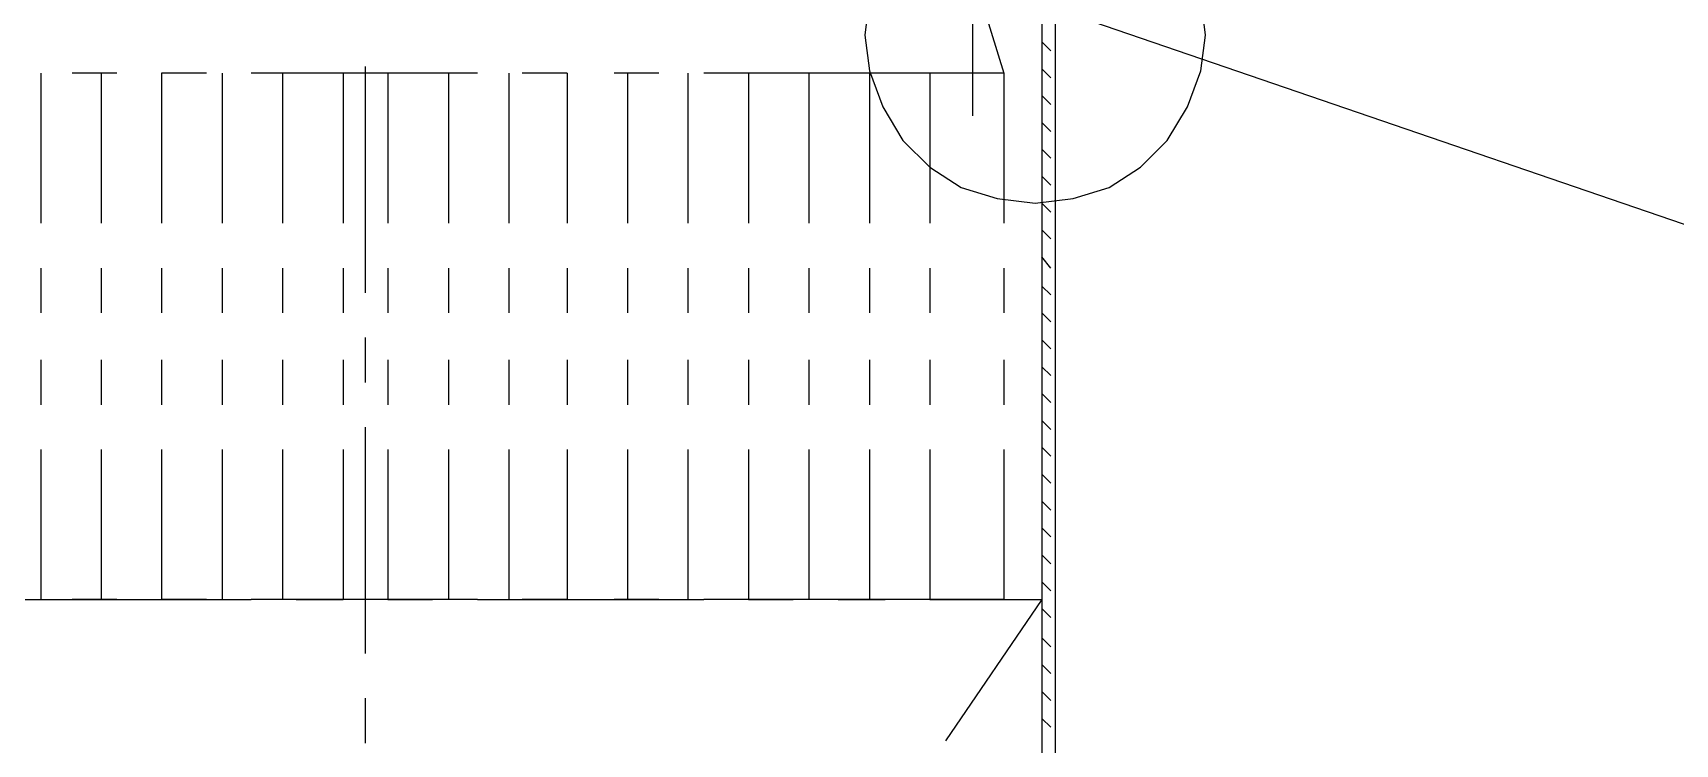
# Model space of a CAD drawing. Extents: x 0.3 to 16.2, y 0.3 to 22.9.
# Drawn here: x 5.208 to 7.653, y 17.232 to 18.29 of the extents above; entities that cross this region are included whole.
import ezdxf

# ---------------------------------------------------------------- set-up
doc = ezdxf.new("R2010")
doc.units = 0
doc.header["$MEASUREMENT"] = 0
doc.linetypes.add('AUSGEZOGEN', pattern=[0])
doc.layers.get('0').update_dxf_attribs({"linetype": 'AUSGEZOGEN'})

msp = doc.modelspace()

# ---------------------------------------------------------------- linework, layer by layer
for points in [[(6.71, 19.26), (6.71, 13.4)], [(5.73, 18.67), (5.7267, 18.67), (5.7267, 18.67), (8.7233, 17.6433), (8.7233, 17.6433), (8.8933, 17.6433)], [(6.5967, 18.4133), (6.6533, 18.23)], [(6.73, 18.39), (6.73, 13.41)], [(6.6067, 18.3733), (6.6067, 18.1667)], [(6.4533, 18.3433), (6.4467, 18.2867), (6.4467, 18.2867), (6.4533, 18.2333), (6.4533, 18.2333), (6.4733, 18.18), (6.4733, 18.18), (6.5033, 18.13), (6.5033, 18.13), (6.5433, 18.09), (6.5433, 18.09), (6.59, 18.06), (6.59, 18.06), (6.6433, 18.0433), (6.6433, 18.0433), (6.7, 18.0367), (6.7, 18.0367), (6.7567, 18.0433), (6.7567, 18.0433), (6.81, 18.06), (6.81, 18.06), (6.8567, 18.09), (6.8567, 18.09), (6.8967, 18.13), (6.8967, 18.13), (6.9267, 18.18), (6.9267, 18.18), (6.9467, 18.2333), (6.9467, 18.2333), (6.9533, 18.2867), (6.9533, 18.2867)], [(6.9533, 18.2867), (6.9467, 18.3433)], [(6.7233, 18.2633), (6.71, 18.2767)], [(5.7033, 17.9033), (5.7033, 18.24)], [(6.7233, 18.2233), (6.71, 18.2367)], [(5.22, 18.23), (5.22, 18.0067)], [(5.3333, 18.23), (5.2667, 18.23)], [(5.31, 18.23), (5.31, 18.0067)], [(5.4667, 18.23), (5.4, 18.23)], [(5.4, 18.23), (5.4, 18.0067)], [(5.49, 18.23), (5.49, 18.0067)], [(5.87, 18.23), (5.5333, 18.23)], [(5.58, 18.23), (5.58, 18.0067)], [(5.67, 18.23), (5.67, 18.0067)], [(5.7367, 18.23), (5.7367, 18.0067)], [(5.8267, 18.23), (5.8267, 18.0067)], [(5.9167, 18.23), (5.9167, 18.0067)], [(6.0033, 18.23), (5.9367, 18.23)], [(6.0033, 18.23), (6.0033, 18.0067)], [(6.14, 18.23), (6.0733, 18.23)], [(6.0933, 18.23), (6.0933, 18.0067)], [(6.1833, 18.23), (6.1833, 18.0067)], [(6.6533, 18.23), (6.2067, 18.23)], [(6.2733, 18.23), (6.2733, 18.0067)], [(6.3633, 18.23), (6.3633, 18.0067)], [(6.4533, 18.23), (6.4533, 18.0067)], [(6.5433, 18.23), (6.5433, 18.0067)], [(6.6533, 18.23), (6.6533, 18.0067)], [(6.7233, 18.1833), (6.71, 18.1967)], [(6.7233, 18.1433), (6.71, 18.1567)], [(6.7233, 18.1033), (6.71, 18.1167)], [(6.7233, 18.0633), (6.71, 18.0767)], [(6.7233, 18.0233), (6.71, 18.0367)], [(6.7233, 17.9833), (6.7167, 17.99), (6.7167, 17.99), (6.71, 17.9967)], [(6.7233, 17.94), (6.71, 17.9567)], [(5.22, 17.94), (5.22, 17.8733)], [(5.31, 17.94), (5.31, 17.8733)], [(5.4, 17.94), (5.4, 17.8733)], [(5.49, 17.94), (5.49, 17.8733)], [(5.58, 17.94), (5.58, 17.8733)], [(5.67, 17.94), (5.67, 17.8733)], [(5.7367, 17.94), (5.7367, 17.8733)], [(5.8267, 17.94), (5.8267, 17.8733)], [(5.9167, 17.94), (5.9167, 17.8733)], [(6.0033, 17.94), (6.0033, 17.8733)], [(6.0933, 17.94), (6.0933, 17.8733)], [(6.1833, 17.94), (6.1833, 17.8733)], [(6.2733, 17.94), (6.2733, 17.8733)], [(6.3633, 17.94), (6.3633, 17.8733)], [(6.4533, 17.94), (6.4533, 17.8733)], [(6.5433, 17.94), (6.5433, 17.8733)], [(6.6533, 17.94), (6.6533, 17.8733)], [(6.7233, 17.9), (6.71, 17.9133)], [(6.7233, 17.86), (6.71, 17.8733)], [(5.7033, 17.77), (5.7033, 17.8367)], [(6.7233, 17.82), (6.71, 17.8333)], [(5.22, 17.8033), (5.22, 17.7367)], [(5.31, 17.8033), (5.31, 17.7367)], [(5.4, 17.8033), (5.4, 17.7367)], [(5.49, 17.8033), (5.49, 17.7367)], [(5.58, 17.8033), (5.58, 17.7367)], [(5.67, 17.8033), (5.67, 17.7367)], [(5.7367, 17.8033), (5.7367, 17.7367)], [(5.8267, 17.8033), (5.8267, 17.7367)], [(5.9167, 17.8033), (5.9167, 17.7367)], [(6.0033, 17.8033), (6.0033, 17.7367)], [(6.0933, 17.8033), (6.0933, 17.7367)], [(6.1833, 17.8033), (6.1833, 17.7367)], [(6.2733, 17.8033), (6.2733, 17.7367)], [(6.3633, 17.8033), (6.3633, 17.7367)], [(6.4533, 17.8033), (6.4533, 17.7367)], [(6.5433, 17.8033), (6.5433, 17.7367)], [(6.6533, 17.8033), (6.6533, 17.7367)], [(6.7233, 17.78), (6.71, 17.7933)], [(6.7233, 17.74), (6.71, 17.7533)], [(5.7033, 17.3667), (5.7033, 17.7033)], [(6.7233, 17.7), (6.71, 17.7133)], [(6.7233, 17.66), (6.71, 17.6733)], [(5.22, 17.67), (5.22, 17.4467)], [(5.31, 17.67), (5.31, 17.4467)], [(5.4, 17.67), (5.4, 17.4467)], [(5.49, 17.67), (5.49, 17.4467)], [(5.58, 17.67), (5.58, 17.4467)], [(5.67, 17.67), (5.67, 17.4467)], [(5.7367, 17.67), (5.7367, 17.4467)], [(5.8267, 17.67), (5.8267, 17.4467)], [(5.9167, 17.67), (5.9167, 17.4467)], [(6.0033, 17.67), (6.0033, 17.4467)], [(6.0933, 17.67), (6.0933, 17.4467)], [(6.1833, 17.67), (6.1833, 17.4467)], [(6.2733, 17.67), (6.2733, 17.4467)], [(6.3633, 17.67), (6.3633, 17.4467)], [(6.4533, 17.67), (6.4533, 17.4467)], [(6.5433, 17.67), (6.5433, 17.4467)], [(6.6533, 17.67), (6.6533, 17.4467)], [(6.7233, 17.62), (6.71, 17.6333)], [(6.7233, 17.58), (6.71, 17.5933)], [(6.7233, 17.54), (6.71, 17.5533)], [(6.7233, 17.5), (6.71, 17.5133)], [(6.7233, 17.46), (6.71, 17.4733)], [(5.1967, 17.4467), (5.5333, 17.4467)], [(5.3333, 17.4467), (5.2667, 17.4467)], [(5.4667, 17.4467), (5.4, 17.4467)], [(5.87, 17.4467), (5.5333, 17.4467)], [(5.6, 17.4467), (5.67, 17.4467)], [(5.7367, 17.4467), (5.8033, 17.4467)], [(5.87, 17.4467), (6.2067, 17.4467)], [(6.0033, 17.4467), (5.9367, 17.4467)], [(6.14, 17.4467), (6.0733, 17.4467)], [(6.6533, 17.4467), (6.2067, 17.4467)], [(6.2733, 17.4467), (6.34, 17.4467)], [(6.4067, 17.4467), (6.4767, 17.4467)], [(6.5433, 17.4467), (6.71, 17.4467), (6.71, 17.4467), (6.5667, 17.2367)], [(6.7233, 17.42), (6.71, 17.4333)], [(6.7233, 17.3767), (6.71, 17.39)], [(6.7233, 17.3367), (6.71, 17.35)], [(6.7233, 17.2967), (6.71, 17.31)], [(5.7033, 17.2333), (5.7033, 17.3)], [(6.7233, 17.2567), (6.71, 17.27)]]:
    msp.add_lwpolyline(points)

doc.saveas('drawing.dxf')
